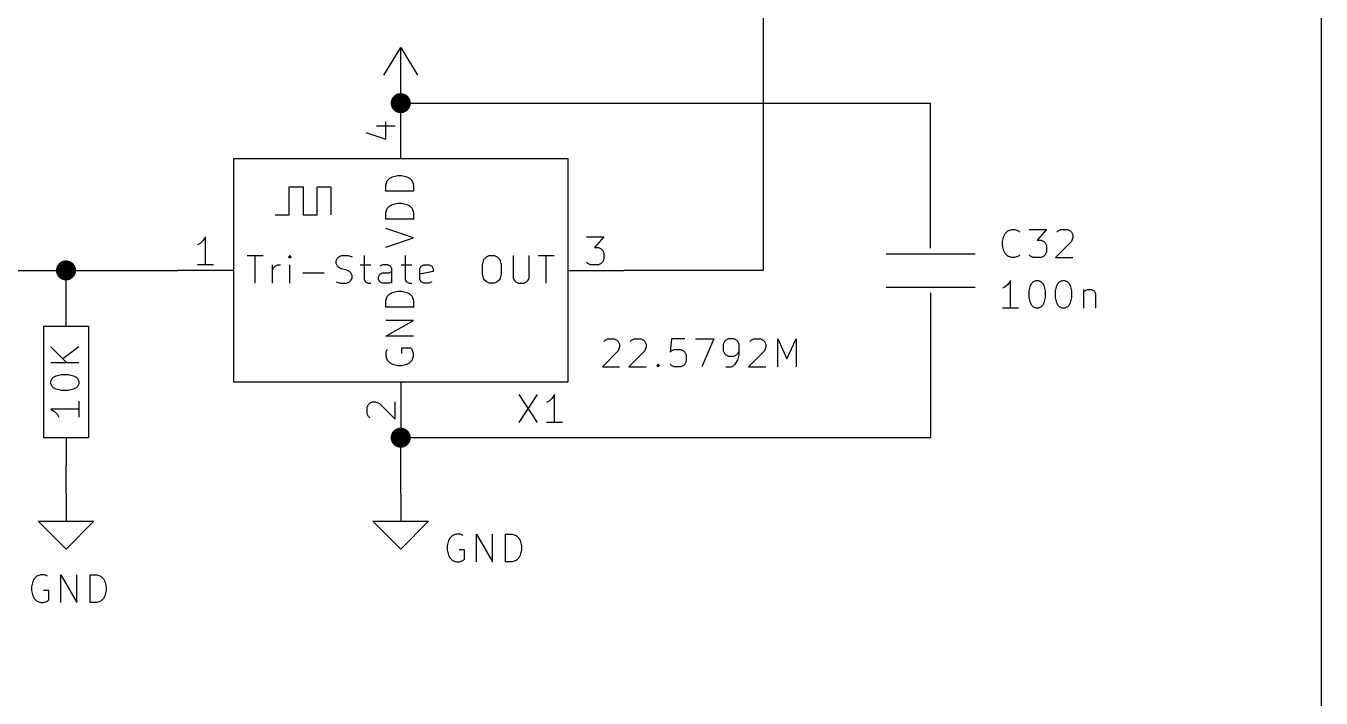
# Model space of a CAD drawing. Header units: millimetres. Extents: x 10 to 287, y -200 to -10.
# Drawn here: x 197.6 to 256.5, y -100.8 to -70.1 of the extents above; entities that cross this region are included whole.
import ezdxf

# ---------------------------------------------------------------- set-up
doc = ezdxf.new("R2010")
doc.units = ezdxf.units.MM
for name, color, linetype in [('GREENSIXTYFIVE', 129, 'CONTINUOUS'), ('LIGHTGREEN', 92, 'CONTINUOUS'), ('LIGHTRED', 12, 'CONTINUOUS'), ('RED', 14, 'CONTINUOUS'), ('WHITE', 250, 'CONTINUOUS')]:
    doc.layers.add(name, color=color, linetype=linetype)

msp = doc.modelspace()

# ---------------------------------------------------------------- linework, layer by layer
at = {"layer": 'GREENSIXTYFIVE', "linetype": 'CONTINUOUS'}
for p, q in [((213.9475, -77.3732), (214.008, -77.1918)), ((213.9475, -77.3732), (214.008, -77.1918)), ((214.008, -77.1918), (214.129, -77.0708)), ((214.008, -77.1918), (214.129, -77.0708)), ((214.129, -77.0708), (214.2499, -77.0103)), ((214.129, -77.0708), (214.2499, -77.0103)), ((214.2499, -77.0103), (214.4918, -76.9499)), ((214.2499, -77.0103), (214.4918, -76.9499)), ((214.4918, -76.9499), (214.6732, -76.9499)), ((214.4918, -76.9499), (214.6732, -76.9499)), ((214.6732, -76.9499), (214.9151, -77.0103)), ((214.6732, -76.9499), (214.9151, -77.0103)), ((214.9151, -77.0103), (215.0361, -77.0708)), ((214.9151, -77.0103), (215.0361, -77.0708)), ((215.0361, -77.0708), (215.1571, -77.1918)), ((215.0361, -77.0708), (215.1571, -77.1918)), ((215.1571, -77.1918), (215.2175, -77.3732)), ((215.1571, -77.1918), (215.2175, -77.3732)), ((213.9475, -77.6756), (213.9475, -77.3732)), ((213.9475, -77.6756), (213.9475, -77.3732)), ((215.2175, -77.6756), (213.9475, -77.6756)), ((215.2175, -77.6756), (213.9475, -77.6756)), ((215.2175, -77.3732), (215.2175, -77.6756)), ((215.2175, -77.3732), (215.2175, -77.6756)), ((214.008, -78.4618), (214.129, -78.3408)), ((214.008, -78.4618), (214.129, -78.3408)), ((214.129, -78.3408), (214.2499, -78.2803)), ((214.129, -78.3408), (214.2499, -78.2803)), ((214.2499, -78.2803), (214.4918, -78.2199)), ((214.2499, -78.2803), (214.4918, -78.2199)), ((214.4918, -78.2199), (214.6732, -78.2199)), ((214.4918, -78.2199), (214.6732, -78.2199)), ((214.6732, -78.2199), (214.9151, -78.2803)), ((214.6732, -78.2199), (214.9151, -78.2803)), ((214.9151, -78.2803), (215.0361, -78.3408)), ((214.9151, -78.2803), (215.0361, -78.3408)), ((215.0361, -78.3408), (215.1571, -78.4618)), ((215.0361, -78.3408), (215.1571, -78.4618)), ((213.9475, -78.6432), (214.008, -78.4618)), ((213.9475, -78.6432), (214.008, -78.4618)), ((213.9475, -78.9456), (213.9475, -78.6432)), ((213.9475, -78.9456), (213.9475, -78.6432)), ((215.2175, -78.9456), (213.9475, -78.9456)), ((215.2175, -78.9456), (213.9475, -78.9456)), ((215.1571, -78.4618), (215.2175, -78.6432)), ((215.1571, -78.4618), (215.2175, -78.6432)), ((215.2175, -78.6432), (215.2175, -78.9456)), ((215.2175, -78.6432), (215.2175, -78.9456)), ((215.2175, -79.7923), (213.9475, -79.3689)), ((215.2175, -79.7923), (213.9475, -79.3689)), ((242.0945, -79.7232), (242.155, -79.6023)), ((242.155, -79.6023), (242.276, -79.4813)), ((242.276, -79.4813), (242.4574, -79.4208)), ((242.4574, -79.4208), (242.5783, -79.4208)), ((242.5783, -79.4208), (242.7598, -79.4813)), ((242.7598, -79.4813), (242.8202, -79.5418)), ((243.2436, -79.4208), (244.0298, -79.4208)), ((244.0298, -79.4208), (243.6064, -79.9046)), ((244.5136, -79.5418), (244.574, -79.4813)), ((244.574, -79.4813), (244.695, -79.4208)), ((244.695, -79.4208), (244.9974, -79.4208)), ((244.9974, -79.4208), (245.1183, -79.4813)), ((245.1183, -79.4813), (245.1788, -79.5418)), ((245.1788, -79.5418), (245.2393, -79.6627)), ((213.9475, -80.2156), (215.2175, -79.7923)), ((213.9475, -80.2156), (215.2175, -79.7923)), ((242.0341, -79.9651), (242.0945, -79.7232)), ((242.0341, -80.1465), (242.0341, -79.9651)), ((242.0945, -80.3884), (242.0341, -80.1465)), ((243.6064, -79.9046), (243.7879, -79.9046)), ((243.7879, -79.9046), (243.9088, -79.9651)), ((243.9088, -79.9651), (243.9693, -80.0256)), ((243.9693, -80.0256), (244.0298, -80.1465)), ((244.0298, -80.1465), (244.0298, -80.4489)), ((245.1788, -79.9651), (244.4531, -80.6908)), ((245.2393, -79.7837), (245.1788, -79.9651)), ((245.2393, -79.6627), (245.2393, -79.7837)), ((207.6389, -80.5975), (208.3646, -80.5975)), ((207.6389, -80.5975), (208.3646, -80.5975)), ((208.0018, -81.8675), (208.0018, -80.5975)), ((208.0018, -81.8675), (208.0018, -80.5975)), ((209.5741, -80.5975), (209.5137, -80.658)), ((209.5741, -80.5975), (209.5137, -80.658)), ((209.5137, -80.658), (209.5741, -80.7185)), ((209.5137, -80.658), (209.5741, -80.7185)), ((209.6346, -80.658), (209.5741, -80.5975)), ((209.5741, -80.5975), (209.5741, -80.7185)), ((209.6346, -80.658), (209.5741, -80.5975)), ((209.5741, -80.5975), (209.5741, -80.7185)), ((209.5741, -80.7185), (209.6346, -80.658)), ((209.5741, -80.7185), (209.6346, -80.658)), ((211.6909, -80.8394), (211.7513, -80.7185)), ((211.6909, -80.8394), (211.7513, -80.7185)), ((211.7513, -80.7185), (211.8118, -80.658)), ((211.7513, -80.7185), (211.8118, -80.658)), ((211.8118, -80.658), (211.9328, -80.5975)), ((211.8118, -80.658), (211.9328, -80.5975)), ((211.9328, -80.5975), (212.2351, -80.5975)), ((211.9328, -80.5975), (212.2351, -80.5975)), ((212.2351, -80.5975), (212.4166, -80.658)), ((212.2351, -80.5975), (212.4166, -80.658)), ((212.9608, -80.5975), (212.9608, -81.6861)), ((212.9608, -80.5975), (212.9608, -81.6861)), ((214.8355, -80.5975), (214.8355, -81.6861)), ((214.8355, -80.5975), (214.8355, -81.6861)), ((218.3553, -81.0209), (218.4157, -80.779)), ((218.3553, -81.0209), (218.4157, -80.779)), ((218.4157, -80.779), (218.5367, -80.658)), ((218.4157, -80.779), (218.5367, -80.658)), ((218.5367, -80.658), (218.6576, -80.5975)), ((218.5367, -80.658), (218.6576, -80.5975)), ((218.6576, -80.5975), (218.8995, -80.5975)), ((218.6576, -80.5975), (218.8995, -80.5975)), ((218.8995, -80.5975), (219.0205, -80.658)), ((218.8995, -80.5975), (219.0205, -80.658)), ((219.0205, -80.658), (219.1414, -80.779)), ((219.0205, -80.658), (219.1414, -80.779)), ((219.1414, -80.779), (219.2019, -81.0209)), ((219.1414, -80.779), (219.2019, -81.0209)), ((219.7462, -80.5975), (219.7462, -81.6256)), ((219.7462, -80.5975), (219.7462, -81.6256)), ((220.4719, -81.6256), (220.4719, -80.5975)), ((220.4719, -81.6256), (220.4719, -80.5975)), ((220.8953, -80.5975), (221.621, -80.5975)), ((220.8953, -80.5975), (221.621, -80.5975)), ((221.2582, -81.8675), (221.2582, -80.5975)), ((221.2582, -81.8675), (221.2582, -80.5975)), ((242.155, -80.5094), (242.0945, -80.3884)), ((242.276, -80.6304), (242.155, -80.5094)), ((242.4574, -80.6908), (242.276, -80.6304)), ((242.5783, -80.6908), (242.4574, -80.6908)), ((242.7598, -80.6304), (242.5783, -80.6908)), ((242.8202, -80.5699), (242.7598, -80.6304)), ((243.3041, -80.6304), (243.2436, -80.5699)), ((243.425, -80.6908), (243.3041, -80.6304)), ((243.7879, -80.6908), (243.425, -80.6908)), ((243.9088, -80.6304), (243.7879, -80.6908)), ((243.9693, -80.5699), (243.9088, -80.6304)), ((244.0298, -80.4489), (243.9693, -80.5699)), ((244.4531, -80.6908), (245.2393, -80.6908)), ((208.7879, -81.8675), (208.7879, -81.0209)), ((208.7879, -81.8675), (208.7879, -81.0209)), ((208.7879, -81.2628), (208.8484, -81.1418)), ((208.7879, -81.2628), (208.8484, -81.1418)), ((208.8484, -81.1418), (208.9089, -81.0813)), ((208.8484, -81.1418), (208.9089, -81.0813)), ((208.9089, -81.0813), (209.0298, -81.0209)), ((208.9089, -81.0813), (209.0298, -81.0209)), ((209.0298, -81.0209), (209.1508, -81.0209)), ((209.0298, -81.0209), (209.1508, -81.0209)), ((209.5741, -81.8675), (209.5741, -81.0209)), ((209.5741, -81.8675), (209.5741, -81.0209)), ((210.1789, -81.3837), (211.1466, -81.3837)), ((210.1789, -81.3837), (211.1466, -81.3837)), ((211.6909, -80.9604), (211.6909, -80.8394)), ((211.6909, -80.9604), (211.6909, -80.8394)), ((211.7513, -81.0813), (211.6909, -80.9604)), ((211.7513, -81.0813), (211.6909, -80.9604)), ((211.8118, -81.1418), (211.7513, -81.0813)), ((211.8118, -81.1418), (211.7513, -81.0813)), ((211.9328, -81.2023), (211.8118, -81.1418)), ((211.9328, -81.2023), (211.8118, -81.1418)), ((212.1747, -81.2628), (211.9328, -81.2023)), ((212.1747, -81.2628), (211.9328, -81.2023)), ((212.2956, -81.3232), (212.1747, -81.2628)), ((212.2956, -81.3232), (212.1747, -81.2628)), ((212.3561, -81.3837), (212.2956, -81.3232)), ((212.3561, -81.3837), (212.2956, -81.3232)), ((212.4166, -81.5047), (212.3561, -81.3837)), ((212.4166, -81.5047), (212.3561, -81.3837)), ((212.7794, -81.0209), (213.2632, -81.0209)), ((212.7794, -81.0209), (213.2632, -81.0209)), ((213.8075, -81.0209), (213.6865, -81.0813)), ((213.8075, -81.0209), (213.6865, -81.0813)), ((213.6865, -81.4442), (213.8075, -81.3837)), ((213.6865, -81.4442), (213.8075, -81.3837)), ((214.0494, -81.0209), (213.8075, -81.0209)), ((214.0494, -81.0209), (213.8075, -81.0209)), ((213.8075, -81.3837), (214.1099, -81.3837)), ((213.8075, -81.3837), (214.1099, -81.3837)), ((214.1703, -81.0813), (214.0494, -81.0209)), ((214.1703, -81.0813), (214.0494, -81.0209)), ((214.1099, -81.3837), (214.2308, -81.3232)), ((214.1099, -81.3837), (214.2308, -81.3232)), ((214.2308, -81.2023), (214.1703, -81.0813)), ((214.2308, -81.2023), (214.1703, -81.0813)), ((214.2308, -81.8675), (214.2308, -81.2023)), ((214.2308, -81.8675), (214.2308, -81.2023)), ((214.6541, -81.0209), (215.1379, -81.0209)), ((214.6541, -81.0209), (215.1379, -81.0209)), ((215.5008, -81.2023), (215.5612, -81.0813)), ((215.5008, -81.2023), (215.5612, -81.0813)), ((215.5008, -81.6861), (215.5008, -81.2023)), ((215.5008, -81.6861), (215.5008, -81.2023)), ((216.1055, -81.3232), (215.5008, -81.4442)), ((216.1055, -81.3232), (215.5008, -81.4442)), ((215.5612, -81.0813), (215.6822, -81.0209)), ((215.5612, -81.0813), (215.6822, -81.0209)), ((215.6822, -81.0209), (215.9241, -81.0209)), ((215.6822, -81.0209), (215.9241, -81.0209)), ((215.9241, -81.0209), (216.045, -81.0813)), ((215.9241, -81.0209), (216.045, -81.0813)), ((216.045, -81.0813), (216.1055, -81.2023)), ((216.045, -81.0813), (216.1055, -81.2023)), ((216.1055, -81.2023), (216.1055, -81.3232)), ((216.1055, -81.2023), (216.1055, -81.3232)), ((218.3553, -81.4442), (218.3553, -81.0209)), ((218.3553, -81.4442), (218.3553, -81.0209)), ((219.2019, -81.0209), (219.2019, -81.4442)), ((219.2019, -81.0209), (219.2019, -81.4442)), ((211.6909, -81.8071), (211.8723, -81.8675)), ((211.6909, -81.8071), (211.8723, -81.8675)), ((211.8723, -81.8675), (212.1747, -81.8675)), ((211.8723, -81.8675), (212.1747, -81.8675)), ((212.1747, -81.8675), (212.2956, -81.8071)), ((212.1747, -81.8675), (212.2956, -81.8071)), ((212.2956, -81.8071), (212.3561, -81.7466)), ((212.2956, -81.8071), (212.3561, -81.7466)), ((212.3561, -81.7466), (212.4166, -81.6256)), ((212.3561, -81.7466), (212.4166, -81.6256)), ((212.4166, -81.6256), (212.4166, -81.5047)), ((212.4166, -81.6256), (212.4166, -81.5047)), ((212.9608, -81.6861), (213.0213, -81.8071)), ((212.9608, -81.6861), (213.0213, -81.8071)), ((213.0213, -81.8071), (213.1423, -81.8675)), ((213.0213, -81.8071), (213.1423, -81.8675)), ((213.1423, -81.8675), (213.2632, -81.8675)), ((213.1423, -81.8675), (213.2632, -81.8675)), ((213.6261, -81.5651), (213.6865, -81.4442)), ((213.6261, -81.5651), (213.6865, -81.4442)), ((213.6261, -81.6861), (213.6261, -81.5651)), ((213.6261, -81.6861), (213.6261, -81.5651)), ((213.6865, -81.8071), (213.6261, -81.6861)), ((213.6865, -81.8071), (213.6261, -81.6861)), ((213.8075, -81.8675), (213.6865, -81.8071)), ((213.8075, -81.8675), (213.6865, -81.8071)), ((214.1099, -81.8675), (213.8075, -81.8675)), ((214.1099, -81.8675), (213.8075, -81.8675)), ((214.2308, -81.8071), (214.1099, -81.8675)), ((214.2308, -81.8071), (214.1099, -81.8675)), ((214.8355, -81.6861), (214.896, -81.8071)), ((214.8355, -81.6861), (214.896, -81.8071)), ((214.896, -81.8071), (215.017, -81.8675)), ((214.896, -81.8071), (215.017, -81.8675)), ((215.017, -81.8675), (215.1379, -81.8675)), ((215.017, -81.8675), (215.1379, -81.8675)), ((215.5612, -81.8071), (215.5008, -81.6861)), ((215.5612, -81.8071), (215.5008, -81.6861)), ((215.6822, -81.8675), (215.5612, -81.8071)), ((215.6822, -81.8675), (215.5612, -81.8071)), ((215.9241, -81.8675), (215.6822, -81.8675)), ((215.9241, -81.8675), (215.6822, -81.8675)), ((216.045, -81.8071), (215.9241, -81.8675)), ((216.045, -81.8071), (215.9241, -81.8675)), ((218.4157, -81.6861), (218.3553, -81.4442)), ((218.4157, -81.6861), (218.3553, -81.4442)), ((218.5367, -81.8071), (218.4157, -81.6861)), ((218.5367, -81.8071), (218.4157, -81.6861)), ((218.6576, -81.8675), (218.5367, -81.8071)), ((218.6576, -81.8675), (218.5367, -81.8071)), ((218.8995, -81.8675), (218.6576, -81.8675)), ((218.8995, -81.8675), (218.6576, -81.8675)), ((219.0205, -81.8071), (218.8995, -81.8675)), ((219.0205, -81.8071), (218.8995, -81.8675)), ((219.1414, -81.6861), (219.0205, -81.8071)), ((219.1414, -81.6861), (219.0205, -81.8071)), ((219.2019, -81.4442), (219.1414, -81.6861)), ((219.2019, -81.4442), (219.1414, -81.6861)), ((219.7462, -81.6256), (219.8067, -81.7466)), ((219.7462, -81.6256), (219.8067, -81.7466)), ((219.8067, -81.7466), (219.8672, -81.8071)), ((219.8067, -81.7466), (219.8672, -81.8071)), ((219.8672, -81.8071), (219.9881, -81.8675)), ((219.8672, -81.8071), (219.9881, -81.8675)), ((219.9881, -81.8675), (220.23, -81.8675)), ((219.9881, -81.8675), (220.23, -81.8675)), ((220.23, -81.8675), (220.351, -81.8071)), ((220.23, -81.8675), (220.351, -81.8071)), ((220.351, -81.8071), (220.4115, -81.7466)), ((220.351, -81.8071), (220.4115, -81.7466)), ((220.4115, -81.7466), (220.4719, -81.6256)), ((220.4115, -81.7466), (220.4719, -81.6256)), ((242.276, -81.9137), (242.155, -82.0346)), ((242.3969, -81.7322), (242.276, -81.9137)), ((242.3969, -83.0022), (242.3969, -81.7322)), ((243.2436, -82.216), (243.304, -81.9741)), ((243.304, -81.9741), (243.3645, -81.8532)), ((243.3645, -81.8532), (243.425, -81.7927)), ((243.425, -81.7927), (243.5459, -81.7322)), ((243.5459, -81.7322), (243.6669, -81.7322)), ((243.6669, -81.7322), (243.7878, -81.7927)), ((243.7878, -81.7927), (243.8483, -81.8532)), ((243.8483, -81.8532), (243.9088, -81.9741)), ((243.9088, -81.9741), (243.9693, -82.216)), ((244.4531, -82.216), (244.5135, -81.9741)), ((244.5135, -81.9741), (244.574, -81.8532)), ((244.574, -81.8532), (244.6345, -81.7927)), ((244.6345, -81.7927), (244.7554, -81.7322)), ((244.7554, -81.7322), (244.8764, -81.7322)), ((244.8764, -81.7322), (244.9973, -81.7927)), ((244.9973, -81.7927), (245.0578, -81.8532)), ((245.0578, -81.8532), (245.1183, -81.9741)), ((245.1183, -81.9741), (245.1788, -82.216)), ((213.9475, -82.6467), (214.008, -82.4653)), ((213.9475, -82.6467), (214.008, -82.4653)), ((214.008, -82.4653), (214.129, -82.3443)), ((214.008, -82.4653), (214.129, -82.3443)), ((214.129, -82.3443), (214.2499, -82.2838)), ((214.129, -82.3443), (214.2499, -82.2838)), ((214.2499, -82.2838), (214.4918, -82.2234)), ((214.2499, -82.2838), (214.4918, -82.2234)), ((214.4918, -82.2234), (214.6732, -82.2234)), ((214.4918, -82.2234), (214.6732, -82.2234)), ((214.6732, -82.2234), (214.9151, -82.2838)), ((214.6732, -82.2234), (214.9151, -82.2838)), ((214.9151, -82.2838), (215.0361, -82.3443)), ((214.9151, -82.2838), (215.0361, -82.3443)), ((215.0361, -82.3443), (215.1571, -82.4653)), ((215.0361, -82.3443), (215.1571, -82.4653)), ((215.1571, -82.4653), (215.2175, -82.6467)), ((215.1571, -82.4653), (215.2175, -82.6467)), ((242.155, -82.0346), (242.0341, -82.0951)), ((243.2436, -82.5184), (243.2436, -82.216)), ((243.304, -82.7603), (243.2436, -82.5184)), ((243.9693, -82.5184), (243.9088, -82.7603)), ((243.9693, -82.216), (243.9693, -82.5184)), ((244.4531, -82.5184), (244.4531, -82.216)), ((244.5135, -82.7603), (244.4531, -82.5184)), ((245.1788, -82.5184), (245.1183, -82.7603)), ((245.1788, -82.216), (245.1788, -82.5184)), ((245.723, -82.1556), (245.723, -83.0022)), ((245.723, -82.2765), (245.7835, -82.216)), ((245.7835, -82.216), (245.9045, -82.1556)), ((245.9045, -82.1556), (246.0859, -82.1556)), ((246.0859, -82.1556), (246.2068, -82.216)), ((246.2068, -82.216), (246.2673, -82.337)), ((246.2673, -82.337), (246.2673, -83.0022)), ((213.9475, -82.9491), (213.9475, -82.6467)), ((213.9475, -82.9491), (213.9475, -82.6467)), ((215.2175, -82.9491), (213.9475, -82.9491)), ((215.2175, -82.9491), (213.9475, -82.9491)), ((215.2175, -82.6467), (215.2175, -82.9491)), ((215.2175, -82.6467), (215.2175, -82.9491)), ((242.7598, -83.0022), (242.0341, -83.0022)), ((243.3645, -82.8813), (243.304, -82.7603)), ((243.425, -82.9418), (243.3645, -82.8813)), ((243.5459, -83.0022), (243.425, -82.9418)), ((243.6669, -83.0022), (243.5459, -83.0022)), ((243.7878, -82.9418), (243.6669, -83.0022)), ((243.8483, -82.8813), (243.7878, -82.9418)), ((243.9088, -82.7603), (243.8483, -82.8813)), ((244.574, -82.8813), (244.5135, -82.7603)), ((244.6345, -82.9418), (244.574, -82.8813)), ((244.7554, -83.0022), (244.6345, -82.9418)), ((244.8764, -83.0022), (244.7554, -83.0022)), ((244.9973, -82.9418), (244.8764, -83.0022)), ((245.0578, -82.8813), (244.9973, -82.9418)), ((245.1183, -82.7603), (245.0578, -82.8813)), ((213.9475, -84.2796), (215.2175, -83.5539)), ((215.2175, -83.5539), (213.9475, -83.5539)), ((213.9475, -84.2796), (215.2175, -83.5539)), ((215.2175, -83.5539), (213.9475, -83.5539)), ((215.2175, -84.2796), (213.9475, -84.2796)), ((215.2175, -84.2796), (213.9475, -84.2796)), ((198.6992, -84.7574), (199.4249, -85.4831)), ((199.9692, -84.7574), (199.2435, -85.3016)), ((214.008, -84.8843), (213.9475, -85.0053)), ((214.008, -84.8843), (213.9475, -85.0053)), ((215.0966, -84.8239), (214.6732, -84.8239)), ((214.6732, -84.8239), (214.6732, -85.0658)), ((215.0966, -84.8239), (214.6732, -84.8239)), ((214.6732, -84.8239), (214.6732, -85.0658)), ((215.1571, -84.8843), (215.0966, -84.8239)), ((215.1571, -84.8843), (215.0966, -84.8239)), ((215.2175, -85.0658), (215.1571, -84.8843)), ((215.2175, -85.0658), (215.1571, -84.8843)), ((223.8731, -84.5202), (223.9335, -84.4597)), ((223.8731, -84.5202), (223.9335, -84.4597)), ((223.9335, -84.4597), (224.0545, -84.3992)), ((223.9335, -84.4597), (224.0545, -84.3992)), ((224.0545, -84.3992), (224.3569, -84.3992)), ((224.0545, -84.3992), (224.3569, -84.3992)), ((224.3569, -84.3992), (224.4778, -84.4597)), ((224.3569, -84.3992), (224.4778, -84.4597)), ((224.4778, -84.4597), (224.5383, -84.5202)), ((224.4778, -84.4597), (224.5383, -84.5202)), ((224.5383, -84.5202), (224.5988, -84.6411)), ((224.5383, -84.5202), (224.5988, -84.6411)), ((224.5988, -84.7621), (224.5383, -84.9435)), ((224.5988, -84.7621), (224.5383, -84.9435)), ((224.5988, -84.6411), (224.5988, -84.7621)), ((224.5988, -84.6411), (224.5988, -84.7621)), ((225.0826, -84.5202), (225.143, -84.4597)), ((225.0826, -84.5202), (225.143, -84.4597)), ((225.143, -84.4597), (225.264, -84.3992)), ((225.143, -84.4597), (225.264, -84.3992)), ((225.264, -84.3992), (225.5664, -84.3992)), ((225.264, -84.3992), (225.5664, -84.3992)), ((225.5664, -84.3992), (225.6873, -84.4597)), ((225.5664, -84.3992), (225.6873, -84.4597)), ((225.6873, -84.4597), (225.7478, -84.5202)), ((225.6873, -84.4597), (225.7478, -84.5202)), ((225.7478, -84.5202), (225.8083, -84.6411)), ((225.7478, -84.5202), (225.8083, -84.6411)), ((225.8083, -84.7621), (225.7478, -84.9435)), ((225.8083, -84.7621), (225.7478, -84.9435)), ((225.8083, -84.6411), (225.8083, -84.7621)), ((225.8083, -84.6411), (225.8083, -84.7621)), ((226.9573, -84.3992), (226.8969, -85.004)), ((226.9573, -84.3992), (226.8969, -85.004)), ((227.5621, -84.3992), (226.9573, -84.3992)), ((227.5621, -84.3992), (226.9573, -84.3992)), ((226.9573, -84.9435), (227.0783, -84.883)), ((226.9573, -84.9435), (227.0783, -84.883)), ((227.0783, -84.883), (227.3807, -84.883)), ((227.0783, -84.883), (227.3807, -84.883)), ((227.3807, -84.883), (227.5016, -84.9435)), ((227.3807, -84.883), (227.5016, -84.9435)), ((228.0459, -84.3992), (228.8925, -84.3992)), ((228.0459, -84.3992), (228.8925, -84.3992)), ((228.8925, -84.3992), (228.3483, -85.6692)), ((228.8925, -84.3992), (228.3483, -85.6692)), ((229.3763, -84.5202), (229.3159, -84.6411)), ((229.3763, -84.5202), (229.3159, -84.6411)), ((229.3159, -84.6411), (229.3159, -84.9435)), ((229.3159, -84.6411), (229.3159, -84.9435)), ((229.4368, -84.4597), (229.3763, -84.5202)), ((229.4368, -84.4597), (229.3763, -84.5202)), ((229.5578, -84.3992), (229.4368, -84.4597)), ((229.5578, -84.3992), (229.4368, -84.4597)), ((229.7997, -84.3992), (229.5578, -84.3992)), ((229.7997, -84.3992), (229.5578, -84.3992)), ((229.9206, -84.4597), (229.7997, -84.3992)), ((229.9206, -84.4597), (229.7997, -84.3992)), ((229.9811, -84.5202), (229.9206, -84.4597)), ((229.9811, -84.5202), (229.9206, -84.4597)), ((230.0416, -84.6411), (229.9811, -84.5202)), ((230.0416, -84.6411), (229.9811, -84.5202)), ((230.0416, -85.1249), (230.0416, -84.6411)), ((230.0416, -85.1249), (230.0416, -84.6411)), ((230.5254, -84.5202), (230.5858, -84.4597)), ((230.5254, -84.5202), (230.5858, -84.4597)), ((230.5858, -84.4597), (230.7068, -84.3992)), ((230.5858, -84.4597), (230.7068, -84.3992)), ((230.7068, -84.3992), (231.0092, -84.3992)), ((230.7068, -84.3992), (231.0092, -84.3992)), ((231.0092, -84.3992), (231.1301, -84.4597)), ((231.0092, -84.3992), (231.1301, -84.4597)), ((231.1301, -84.4597), (231.1906, -84.5202)), ((231.1301, -84.4597), (231.1906, -84.5202)), ((231.1906, -84.5202), (231.2511, -84.6411)), ((231.1906, -84.5202), (231.2511, -84.6411)), ((231.2511, -84.7621), (231.1906, -84.9435)), ((231.2511, -84.7621), (231.1906, -84.9435)), ((231.2511, -84.6411), (231.2511, -84.7621)), ((231.2511, -84.6411), (231.2511, -84.7621)), ((231.7953, -85.6692), (231.7953, -84.3992)), ((231.7953, -84.3992), (232.2187, -85.3064)), ((231.7953, -85.6692), (231.7953, -84.3992)), ((231.7953, -84.3992), (232.2187, -85.3064)), ((232.2187, -85.3064), (232.642, -84.3992)), ((232.2187, -85.3064), (232.642, -84.3992)), ((232.642, -84.3992), (232.642, -85.6692)), ((232.642, -84.3992), (232.642, -85.6692)), ((199.9692, -85.4831), (198.6992, -85.4831)), ((213.9475, -85.0053), (213.9475, -85.1867)), ((213.9475, -85.0053), (213.9475, -85.1867)), ((213.9475, -85.1867), (214.008, -85.3681)), ((213.9475, -85.1867), (214.008, -85.3681)), ((214.008, -85.3681), (214.129, -85.4891)), ((214.008, -85.3681), (214.129, -85.4891)), ((214.129, -85.4891), (214.2499, -85.5496)), ((214.129, -85.4891), (214.2499, -85.5496)), ((214.9151, -85.5496), (215.0361, -85.4891)), ((214.9151, -85.5496), (215.0361, -85.4891)), ((215.0361, -85.4891), (215.1571, -85.3681)), ((215.0361, -85.4891), (215.1571, -85.3681)), ((215.1571, -85.3681), (215.2175, -85.1867)), ((215.1571, -85.3681), (215.2175, -85.1867)), ((215.2175, -85.1867), (215.2175, -85.0658)), ((215.2175, -85.1867), (215.2175, -85.0658)), ((224.5383, -84.9435), (223.8126, -85.6692)), ((224.5383, -84.9435), (223.8126, -85.6692)), ((225.7478, -84.9435), (225.0221, -85.6692)), ((225.7478, -84.9435), (225.0221, -85.6692)), ((226.8969, -85.004), (226.9573, -84.9435)), ((226.8969, -85.004), (226.9573, -84.9435)), ((227.5016, -84.9435), (227.5621, -85.004)), ((227.5016, -84.9435), (227.5621, -85.004)), ((227.5621, -85.004), (227.6226, -85.1249)), ((227.5621, -85.004), (227.6226, -85.1249)), ((227.6226, -85.4273), (227.5621, -85.5483)), ((227.6226, -85.4273), (227.5621, -85.5483)), ((227.6226, -85.1249), (227.6226, -85.4273)), ((227.6226, -85.1249), (227.6226, -85.4273)), ((229.3159, -84.9435), (229.3763, -85.0645)), ((229.3159, -84.9435), (229.3763, -85.0645)), ((229.3763, -85.0645), (229.4368, -85.1249)), ((229.3763, -85.0645), (229.4368, -85.1249)), ((229.4368, -85.1249), (229.5578, -85.1854)), ((229.4368, -85.1249), (229.5578, -85.1854)), ((229.5578, -85.1854), (229.7997, -85.1854)), ((229.5578, -85.1854), (229.7997, -85.1854)), ((229.7997, -85.1854), (229.9206, -85.1249)), ((229.7997, -85.1854), (229.9206, -85.1249)), ((229.8601, -85.5483), (229.9811, -85.3668)), ((229.8601, -85.5483), (229.9811, -85.3668)), ((229.9206, -85.1249), (229.9811, -85.0645)), ((229.9206, -85.1249), (229.9811, -85.0645)), ((229.9811, -85.0645), (230.0416, -84.9435)), ((229.9811, -85.0645), (230.0416, -84.9435)), ((229.9811, -85.3668), (230.0416, -85.1249)), ((229.9811, -85.3668), (230.0416, -85.1249)), ((231.1906, -84.9435), (230.4649, -85.6692)), ((231.1906, -84.9435), (230.4649, -85.6692)), ((198.8202, -86.1483), (198.9411, -86.0878)), ((198.9411, -86.0878), (199.183, -86.0273)), ((199.183, -86.0273), (199.4854, -86.0273)), ((199.4854, -86.0273), (199.7273, -86.0878)), ((199.7273, -86.0878), (199.8483, -86.1483)), ((214.2499, -85.5496), (214.4918, -85.61)), ((214.2499, -85.5496), (214.4918, -85.61)), ((214.4918, -85.61), (214.6732, -85.61)), ((214.4918, -85.61), (214.6732, -85.61)), ((214.6732, -85.61), (214.9151, -85.5496)), ((214.6732, -85.61), (214.9151, -85.5496)), ((223.8126, -85.6692), (224.5988, -85.6692)), ((223.8126, -85.6692), (224.5988, -85.6692)), ((225.0221, -85.6692), (225.8083, -85.6692)), ((225.0221, -85.6692), (225.8083, -85.6692)), ((226.2921, -85.6088), (226.3525, -85.5483)), ((226.2921, -85.6088), (226.3525, -85.5483)), ((226.3525, -85.6692), (226.2921, -85.6088)), ((226.3525, -85.6692), (226.2921, -85.6088)), ((226.3525, -85.5483), (226.413, -85.6088)), ((226.3525, -85.5483), (226.3525, -85.6692)), ((226.3525, -85.5483), (226.413, -85.6088)), ((226.3525, -85.5483), (226.3525, -85.6692)), ((226.413, -85.6088), (226.3525, -85.6692)), ((226.413, -85.6088), (226.3525, -85.6692)), ((226.9573, -85.6088), (226.8969, -85.5483)), ((226.9573, -85.6088), (226.8969, -85.5483)), ((227.0783, -85.6692), (226.9573, -85.6088)), ((227.0783, -85.6692), (226.9573, -85.6088)), ((227.3807, -85.6692), (227.0783, -85.6692)), ((227.3807, -85.6692), (227.0783, -85.6692)), ((227.5016, -85.6088), (227.3807, -85.6692)), ((227.5016, -85.6088), (227.3807, -85.6692)), ((227.5621, -85.5483), (227.5016, -85.6088)), ((227.5621, -85.5483), (227.5016, -85.6088)), ((229.4368, -85.6692), (229.6787, -85.6692)), ((229.4368, -85.6692), (229.6787, -85.6692)), ((229.6787, -85.6692), (229.7997, -85.6088)), ((229.6787, -85.6692), (229.7997, -85.6088)), ((229.7997, -85.6088), (229.8601, -85.5483)), ((229.7997, -85.6088), (229.8601, -85.5483)), ((230.4649, -85.6692), (231.2511, -85.6692)), ((230.4649, -85.6692), (231.2511, -85.6692)), ((198.6992, -86.3297), (198.7597, -86.2088)), ((198.6992, -86.4507), (198.6992, -86.3297)), ((198.7597, -86.5716), (198.6992, -86.4507)), ((198.7597, -86.2088), (198.8202, -86.1483)), ((198.8202, -86.6321), (198.7597, -86.5716)), ((198.9411, -86.6926), (198.8202, -86.6321)), ((199.183, -86.753), (198.9411, -86.6926)), ((199.7273, -86.6926), (199.4854, -86.753)), ((199.8483, -86.6321), (199.7273, -86.6926)), ((199.8483, -86.1483), (199.9088, -86.2088)), ((199.9088, -86.5716), (199.8483, -86.6321)), ((199.9088, -86.2088), (199.9692, -86.3297)), ((199.9692, -86.4507), (199.9088, -86.5716)), ((199.9692, -86.3297), (199.9692, -86.4507)), ((199.4854, -86.753), (199.183, -86.753)), ((199.9692, -87.2368), (199.9692, -87.9625)), ((220.0026, -86.9392), (220.8492, -88.2092)), ((220.8492, -86.9392), (220.0026, -88.2092)), ((220.0026, -86.9392), (220.8492, -88.2092)), ((220.8492, -86.9392), (220.0026, -88.2092)), ((221.3935, -87.2416), (221.2726, -87.3021)), ((221.3935, -87.2416), (221.2726, -87.3021)), ((221.5145, -87.1207), (221.3935, -87.2416)), ((221.5145, -87.1207), (221.3935, -87.2416)), ((221.6354, -86.9392), (221.5145, -87.1207)), ((221.6354, -86.9392), (221.5145, -87.1207)), ((221.6354, -88.2092), (221.6354, -86.9392)), ((221.6354, -88.2092), (221.6354, -86.9392)), ((199.9692, -87.5997), (198.6992, -87.5997)), ((198.6992, -87.5997), (198.8807, -87.7206)), ((198.8807, -87.7206), (199.0016, -87.8416)), ((199.0016, -87.8416), (199.0621, -87.9625)), ((221.9983, -88.2092), (221.2726, -88.2092)), ((221.9983, -88.2092), (221.2726, -88.2092)), ((216.8071, -93.5916), (216.7467, -93.8335)), ((216.8676, -93.4707), (216.8071, -93.5916)), ((216.9886, -93.3497), (216.8676, -93.4707)), ((217.17, -93.2892), (216.9886, -93.3497)), ((217.3514, -93.2892), (217.17, -93.2892)), ((217.4724, -93.3497), (217.3514, -93.2892)), ((218.0771, -94.5592), (218.0771, -93.2892)), ((218.0771, -93.2892), (218.8028, -94.5592)), ((218.8028, -94.5592), (218.8028, -93.2892)), ((219.4076, -94.5592), (219.4076, -93.2892)), ((219.4076, -93.2892), (219.71, -93.2892)), ((219.71, -93.2892), (219.8914, -93.3497)), ((219.8914, -93.3497), (220.0124, -93.4707)), ((220.0124, -93.4707), (220.0729, -93.5916)), ((220.0729, -93.5916), (220.1333, -93.8335)), ((216.7467, -93.8335), (216.7467, -94.0149)), ((216.7467, -94.0149), (216.8071, -94.2568)), ((216.8071, -94.2568), (216.8676, -94.3778)), ((217.5328, -94.0149), (217.2909, -94.0149)), ((217.5328, -94.4383), (217.5328, -94.0149)), ((220.0729, -94.2568), (220.0124, -94.3778)), ((220.1333, -94.0149), (220.0729, -94.2568)), ((220.1333, -93.8335), (220.1333, -94.0149)), ((216.8676, -94.3778), (216.9886, -94.4988)), ((216.9886, -94.4988), (217.17, -94.5592)), ((217.17, -94.5592), (217.2909, -94.5592)), ((217.2909, -94.5592), (217.4724, -94.4988)), ((217.4724, -94.4988), (217.5328, -94.4383)), ((219.71, -94.5592), (219.4076, -94.5592)), ((219.8914, -94.4988), (219.71, -94.5592)), ((220.0124, -94.3778), (219.8914, -94.4988)), ((197.8841, -95.4458), (197.8237, -95.6877)), ((197.9446, -95.3249), (197.8841, -95.4458)), ((198.0656, -95.2039), (197.9446, -95.3249)), ((198.247, -95.1434), (198.0656, -95.2039)), ((198.4284, -95.1434), (198.247, -95.1434)), ((198.5494, -95.2039), (198.4284, -95.1434)), ((199.1541, -96.4134), (199.1541, -95.1434)), ((199.1541, -95.1434), (199.8798, -96.4134)), ((199.8798, -96.4134), (199.8798, -95.1434)), ((200.4846, -96.4134), (200.4846, -95.1434)), ((200.4846, -95.1434), (200.787, -95.1434)), ((200.787, -95.1434), (200.9684, -95.2039)), ((200.9684, -95.2039), (201.0894, -95.3249)), ((201.0894, -95.3249), (201.1499, -95.4458)), ((201.1499, -95.4458), (201.2103, -95.6877)), ((197.8237, -95.6877), (197.8237, -95.8691)), ((197.8237, -95.8691), (197.8841, -96.111)), ((197.8841, -96.111), (197.9446, -96.232)), ((198.6098, -95.8691), (198.3679, -95.8691)), ((198.6098, -96.2925), (198.6098, -95.8691)), ((201.1499, -96.111), (201.0894, -96.232)), ((201.2103, -95.8691), (201.1499, -96.111)), ((201.2103, -95.6877), (201.2103, -95.8691)), ((197.9446, -96.232), (198.0656, -96.353)), ((198.0656, -96.353), (198.247, -96.4134)), ((198.247, -96.4134), (198.3679, -96.4134)), ((198.3679, -96.4134), (198.5494, -96.353)), ((198.5494, -96.353), (198.6098, -96.2925)), ((200.787, -96.4134), (200.4846, -96.4134)), ((200.9684, -96.353), (200.787, -96.4134)), ((201.0894, -96.232), (200.9684, -96.353))]:
    msp.add_line(p, q, dxfattribs=at)
at = {"layer": 'LIGHTGREEN', "linetype": 'CONTINUOUS'}
for p, q in [((256.54, -33.02), (256.54, -115.57)), ((231.14, -38.1), (231.14, -81.28)), ((214.63, -73.66), (238.76, -73.66)), ((238.76, -77.47), (238.76, -73.66)), ((189.23, -81.28), (199.39, -81.28)), ((199.39, -82.55), (199.39, -81.28)), ((199.39, -81.28), (204.47, -81.28)), ((231.14, -81.28), (224.79, -81.28)), ((238.76, -85.09), (238.76, -88.9)), ((214.63, -91.44), (214.63, -88.9)), ((238.76, -88.9), (214.63, -88.9)), ((199.39, -91.44), (199.39, -90.17))]:
    msp.add_line(p, q, dxfattribs=at)
at = {"layer": 'LIGHTGREEN', "const_width": 0.4572}
for points in [[(214.4014, -73.66, 1), (214.8586, -73.66, 1)], [(199.1614, -81.28, 1), (199.6186, -81.28, 1)], [(214.4014, -88.9, 1), (214.8586, -88.9, 1)]]:
    msp.add_lwpolyline(points, format="xyb", close=True, dxfattribs=at)
at = {"layer": 'LIGHTRED', "linetype": 'CONTINUOUS'}
for p, q in [((213.5263, -74.688), (214.3729, -74.688)), ((213.5263, -74.688), (214.3729, -74.688)), ((213.9496, -75.2927), (213.9496, -74.5066)), ((213.9496, -75.2927), (213.9496, -74.5066)), ((213.0425, -74.9904), (213.9496, -75.2927)), ((213.0425, -74.9904), (213.9496, -75.2927)), ((205.4981, -80.0553), (205.3772, -80.1158)), ((205.4981, -80.0553), (205.3772, -80.1158)), ((205.6191, -79.9344), (205.4981, -80.0553)), ((205.6191, -79.9344), (205.4981, -80.0553)), ((205.74, -79.7529), (205.6191, -79.9344)), ((205.74, -79.7529), (205.6191, -79.9344)), ((205.74, -81.0229), (205.74, -79.7529)), ((205.74, -81.0229), (205.74, -79.7529)), ((223.0967, -79.7529), (223.8829, -79.7529)), ((223.0967, -79.7529), (223.8829, -79.7529)), ((223.8829, -79.7529), (223.4595, -80.2367)), ((223.8829, -79.7529), (223.4595, -80.2367)), ((223.4595, -80.2367), (223.641, -80.2367)), ((223.4595, -80.2367), (223.641, -80.2367)), ((223.641, -80.2367), (223.7619, -80.2972)), ((223.641, -80.2367), (223.7619, -80.2972)), ((223.7619, -80.2972), (223.8224, -80.3577)), ((223.7619, -80.2972), (223.8224, -80.3577)), ((223.8224, -80.3577), (223.8829, -80.4786)), ((223.8224, -80.3577), (223.8829, -80.4786)), ((223.8829, -80.781), (223.8224, -80.902)), ((223.8829, -80.781), (223.8224, -80.902)), ((223.8829, -80.4786), (223.8829, -80.781)), ((223.8829, -80.4786), (223.8829, -80.781)), ((206.1029, -81.0229), (205.3772, -81.0229)), ((206.1029, -81.0229), (205.3772, -81.0229)), ((223.1572, -80.9625), (223.0967, -80.902)), ((223.1572, -80.9625), (223.0967, -80.902)), ((223.2781, -81.0229), (223.1572, -80.9625)), ((223.2781, -81.0229), (223.1572, -80.9625)), ((223.641, -81.0229), (223.2781, -81.0229)), ((223.641, -81.0229), (223.2781, -81.0229)), ((223.7619, -80.9625), (223.641, -81.0229)), ((223.7619, -80.9625), (223.641, -81.0229)), ((223.8224, -80.902), (223.7619, -80.9625)), ((223.8224, -80.902), (223.7619, -80.9625)), ((213.2239, -87.3275), (213.3448, -87.267)), ((213.2239, -87.3275), (213.3448, -87.267)), ((213.3448, -87.267), (213.4658, -87.267)), ((213.3448, -87.267), (213.4658, -87.267)), ((213.4658, -87.267), (213.6472, -87.3275)), ((213.4658, -87.267), (213.6472, -87.3275)), ((214.3729, -88.0532), (214.3729, -87.267)), ((214.3729, -88.0532), (214.3729, -87.267)), ((213.1029, -87.5089), (213.1634, -87.388)), ((213.1029, -87.5089), (213.1634, -87.388)), ((213.1029, -87.8113), (213.1029, -87.5089)), ((213.1029, -87.8113), (213.1029, -87.5089)), ((213.1634, -87.9323), (213.1029, -87.8113)), ((213.1634, -87.9323), (213.1029, -87.8113)), ((213.1634, -87.388), (213.2239, -87.3275)), ((213.1634, -87.388), (213.2239, -87.3275)), ((213.6472, -87.3275), (214.3729, -88.0532)), ((213.6472, -87.3275), (214.3729, -88.0532)), ((213.2239, -87.9927), (213.1634, -87.9323)), ((213.2239, -87.9927), (213.1634, -87.9323))]:
    msp.add_line(p, q, dxfattribs=at)
at = {"layer": 'RED', "linetype": 'CONTINUOUS'}
for p, q in [((213.868, -72.39), (214.63, -71.12)), ((214.63, -71.12), (215.392, -72.39)), ((214.63, -73.66), (214.63, -71.12)), ((214.63, -76.2), (214.63, -73.66)), ((214.63, -76.2), (214.63, -73.66)), ((207.01, -76.2), (207.01, -86.36)), ((222.25, -76.2), (207.01, -76.2)), ((222.25, -86.36), (222.25, -76.2)), ((209.55, -78.74), (209.55, -77.47)), ((209.55, -77.47), (210.185, -77.47)), ((210.185, -77.47), (210.185, -78.74)), ((210.82, -78.74), (210.82, -77.47)), ((210.82, -77.47), (211.455, -77.47)), ((211.455, -77.47), (211.455, -78.74)), ((238.76, -80.264), (238.76, -77.47)), ((208.915, -78.74), (209.55, -78.74)), ((210.185, -78.74), (210.82, -78.74)), ((236.728, -80.518), (240.792, -80.518)), ((207.01, -81.28), (204.47, -81.28)), ((207.01, -81.28), (204.47, -81.28)), ((222.25, -81.28), (224.79, -81.28)), ((222.25, -81.28), (224.79, -81.28)), ((199.39, -83.82), (199.39, -82.55)), ((236.728, -82.042), (240.792, -82.042)), ((238.76, -82.296), (238.76, -85.09)), ((198.374, -88.9), (198.374, -83.82)), ((198.374, -83.82), (200.406, -83.82)), ((200.406, -83.82), (200.406, -88.9)), ((207.01, -86.36), (222.25, -86.36)), ((214.63, -86.36), (214.63, -88.9)), ((214.63, -86.36), (214.63, -88.9)), ((200.406, -88.9), (198.374, -88.9)), ((199.39, -88.9), (199.39, -90.17)), ((199.39, -91.44), (199.39, -92.71)), ((214.63, -91.44), (214.63, -92.71)), ((199.39, -93.98), (198.12, -92.71)), ((198.12, -92.71), (199.39, -92.71)), ((199.39, -92.71), (200.66, -92.71)), ((200.66, -92.71), (199.39, -93.98)), ((214.63, -93.98), (213.36, -92.71)), ((213.36, -92.71), (214.63, -92.71)), ((214.63, -92.71), (215.9, -92.71)), ((215.9, -92.71), (214.63, -93.98))]:
    msp.add_line(p, q, dxfattribs=at)
at = {"layer": 'WHITE', "linetype": 'CONTINUOUS'}
for p, q in [((207.01, -76.2), (207.01, -86.36)), ((222.25, -76.2), (207.01, -76.2)), ((222.25, -86.36), (222.25, -76.2)), ((207.01, -86.36), (222.25, -86.36))]:
    msp.add_line(p, q, dxfattribs=at)

doc.saveas('drawing.dxf')
